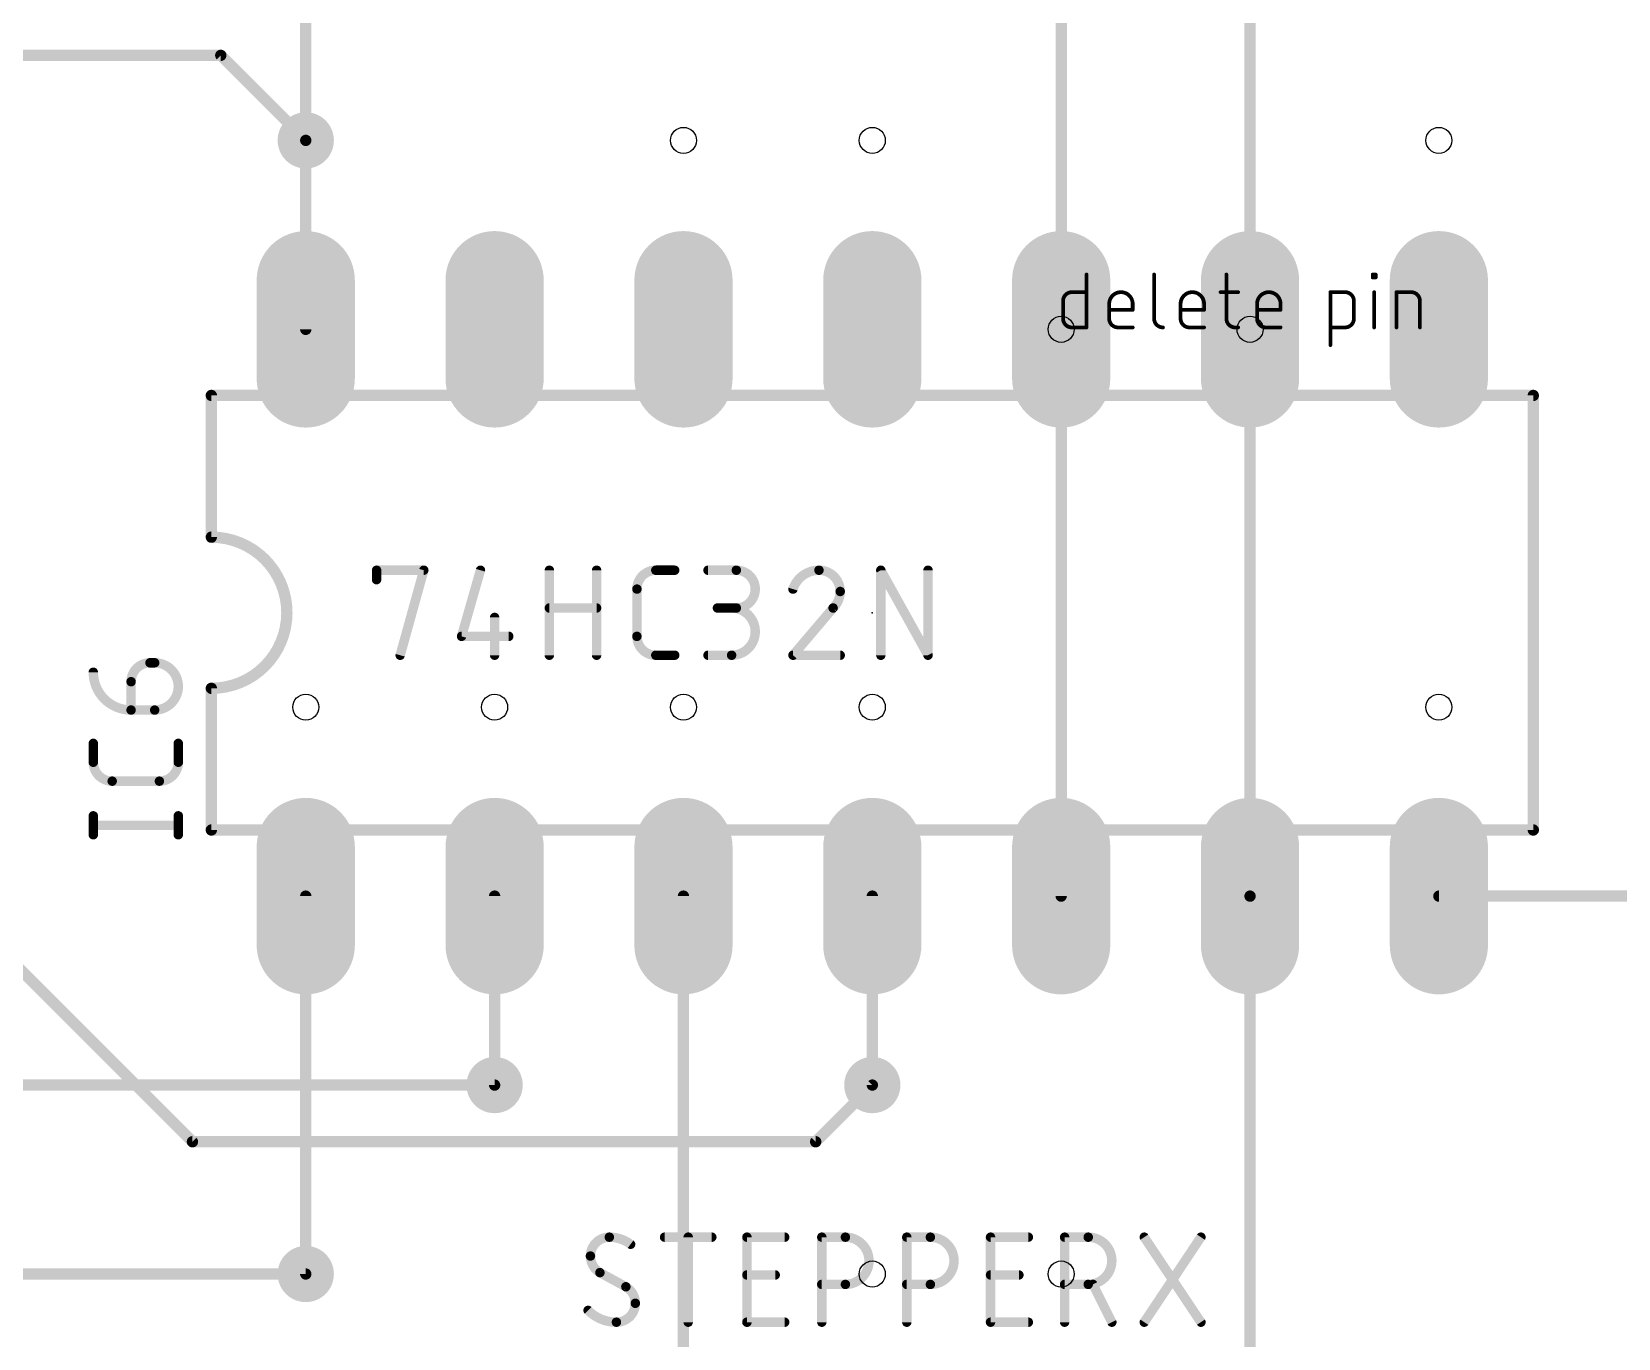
# Model space of a CAD drawing. Extents: x 0 to 254, y -39 to 254.
# Drawn here: x 47.11 to 68.45, y 9.3 to 26.86 of the extents above; entities that cross this region are included whole.
import ezdxf

# ---------------------------------------------------------------- set-up
doc = ezdxf.new("R2010")
doc.units = 0
for name, color, linetype in [('1', 12, 'CONTINUOUS'), ('16', 132, 'CONTINUOUS'), ('17', 110, 'CONTINUOUS'), ('18', 110, 'CONTINUOUS'), ('20', 31, 'CONTINUOUS'), ('21', 253, 'CONTINUOUS'), ('23', 53, 'CONTINUOUS'), ('25', 253, 'CONTINUOUS'), ('27', 253, 'CONTINUOUS')]:
    doc.layers.add(name, color=color, linetype=linetype)

# ---------------------------------------------------------------- blocks, each defined once
blk = doc.blocks.new('LONGP100')
at = {"const_width": 1}
blk.add_lwpolyline([(-0.5, 0), (0.5, 0)], dxfattribs=at)
at = {"const_width": 0.5}
for points in [[(-0.5, 0.25, 1), (-0.5, -0.25)], [(0.5, -0.25, 1), (0.5, 0.25)]]:
    blk.add_lwpolyline(points, format="xyb", dxfattribs=at)
blk = doc.blocks.new('ROUNDV')
at = {"const_width": 0.5}
blk.add_lwpolyline([(0, -0.25, 1), (0, 0.25, 1), (0, -0.25)], format="xyb", dxfattribs=at)

msp = doc.modelspace()

# ---------------------------------------------------------------- linework, layer by layer
at = {"layer": '1'}
for points, const_width in [([(50.8, 53.34), (50.8, 25.4)], 0.1524), ([(60.96, 38.1), (60.96, 15.24)], 0.1524), ([(63.5, 38.1), (63.5, 15.24)], 0.1524), ([(50.8, 22.86), (50.8, 25.4)], 0.1524), ([(61.3015, 23.5966), (61.3015, 22.8854)], 0.0508), ([(62.2103, 23.5966), (62.2103, 23.0039)], 0.0508), ([(63.1823, 23.5966), (63.1823, 23.0039)], 0.0508), ([(65.1503, 23.5571), (65.1503, 23.5966)], 0.0508), ([(65.1503, 23.5966), (65.1898, 23.5966)], 0.0508), ([(65.1898, 23.5571), (65.1503, 23.5571)], 0.0508), ([(65.1898, 23.5966), (65.1898, 23.5571)], 0.0508), ([(60.9854, 23.0039), (60.9854, 23.241)], 0.0508), ([(61.1039, 23.3595), (61.3015, 23.3595)], 0.0508), ([(63.1033, 23.3595), (63.3404, 23.3595)], 0.0508), ([(64.5809, 22.6483), (64.5809, 23.3595)], 0.0508), ([(64.5809, 23.3595), (64.7784, 23.3595)], 0.0508), ([(64.897, 23.241), (64.897, 23.0039)], 0.0508), ([(65.17, 22.8854), (65.17, 23.3595)], 0.0508), ([(65.4692, 22.8854), (65.4692, 23.3595)], 0.0508), ([(65.4692, 23.3595), (65.6667, 23.3595)], 0.0508), ([(65.7853, 23.241), (65.7853, 22.8854)], 0.0508), ([(61.6059, 23.0039), (61.6059, 23.2015)], 0.0508), ([(61.9219, 23.1225), (61.6059, 23.1225)], 0.0508), ([(61.9219, 23.2015), (61.9219, 23.1225)], 0.0508), ([(62.566, 23.0039), (62.566, 23.2015)], 0.0508), ([(62.8821, 23.1225), (62.566, 23.1225)], 0.0508), ([(62.8821, 23.2015), (62.8821, 23.1225)], 0.0508), ([(63.5947, 23.0039), (63.5947, 23.2015)], 0.0508), ([(63.9107, 23.1225), (63.5947, 23.1225)], 0.0508), ([(63.9107, 23.2015), (63.9107, 23.1225)], 0.0508), ([(61.3015, 22.8854), (61.1039, 22.8854)], 0.0508), ([(61.9219, 22.8854), (61.7244, 22.8854)], 0.0508), ([(62.8821, 22.8854), (62.6845, 22.8854)], 0.0508), ([(63.3009, 22.8854), (63.3404, 22.8854)], 0.0508), ([(63.9107, 22.8854), (63.7132, 22.8854)], 0.0508), ([(64.7784, 22.8854), (64.5809, 22.8854)], 0.0508), ([(50.8, 15.24), (50.8, 10.16)], 0.1524), ([(53.34, 15.24), (53.34, 12.7)], 0.1524), ([(55.88, 5.08), (55.88, 15.24)], 0.1524), ([(58.42, 12.7), (58.42, 15.24)], 0.1524), ([(63.5, 15.24), (63.5, 5.08)], 0.1524)]:
    msp.add_lwpolyline(points, dxfattribs=dict(at, const_width=const_width))
for points, const_width in [([(50.8381, 25.4, 1), (50.7619, 25.4)], 0.0762), ([(50.7619, 25.4, 1), (50.8381, 25.4)], 0.0762), ([(61.3142, 23.5966, 1), (61.2888, 23.5966)], 0.0254), ([(62.223, 23.5966, 1), (62.1976, 23.5966)], 0.0254), ([(63.195, 23.5966, 1), (63.1696, 23.5966)], 0.0254), ([(65.163, 23.5966, 1), (65.1376, 23.5966)], 0.0254), ([(65.1503, 23.6093, 1), (65.1503, 23.5839)], 0.0254), ([(65.1503, 23.5698, 1), (65.1503, 23.5444)], 0.0254), ([(65.1376, 23.5571, 1), (65.163, 23.5571)], 0.0254), ([(65.2025, 23.5966, 1), (65.1771, 23.5966)], 0.0254), ([(65.1771, 23.5571, 1), (65.2025, 23.5571)], 0.0254), ([(65.1898, 23.5839, 1), (65.1898, 23.6093)], 0.0254), ([(65.1898, 23.5444, 1), (65.1898, 23.5698)], 0.0254), ([(61.1039, 23.3595, 0.4142), (60.9854, 23.241)], 0.0508), ([(60.9981, 23.241, 1), (60.9727, 23.241)], 0.0254), ([(61.1039, 23.3722, 1), (61.1039, 23.3468)], 0.0254), ([(61.1039, 23.3468, 1), (61.1039, 23.3722)], 0.0254), ([(61.3015, 23.3468, 1), (61.3015, 23.3722)], 0.0254), ([(61.9219, 23.2015, 1), (61.6059, 23.2015)], 0.0508), ([(62.8821, 23.2015, 1), (62.566, 23.2015)], 0.0508), ([(63.1033, 23.3722, 1), (63.1033, 23.3468)], 0.0254), ([(63.3404, 23.3468, 1), (63.3404, 23.3722)], 0.0254), ([(63.9107, 23.2015, 1), (63.5947, 23.2015)], 0.0508), ([(64.5936, 23.3595, 1), (64.5682, 23.3595)], 0.0254), ([(64.5809, 23.3722, 1), (64.5809, 23.3468)], 0.0254), ([(64.897, 23.241, 0.4142), (64.7784, 23.3595)], 0.0508), ([(64.7784, 23.3722, 1), (64.7784, 23.3468)], 0.0254), ([(64.7784, 23.3468, 1), (64.7784, 23.3722)], 0.0254), ([(64.9097, 23.241, 1), (64.8843, 23.241)], 0.0254), ([(65.1827, 23.3595, 1), (65.1573, 23.3595)], 0.0254), ([(65.4819, 23.3595, 1), (65.4565, 23.3595)], 0.0254), ([(65.4692, 23.3722, 1), (65.4692, 23.3468)], 0.0254), ([(65.7853, 23.241, 0.4142), (65.6667, 23.3595)], 0.0508), ([(65.6667, 23.3722, 1), (65.6667, 23.3468)], 0.0254), ([(65.6667, 23.3468, 1), (65.6667, 23.3722)], 0.0254), ([(65.798, 23.241, 1), (65.7726, 23.241)], 0.0254), ([(60.9727, 23.241, 1), (60.9981, 23.241)], 0.0254), ([(61.6186, 23.2015, 1), (61.5932, 23.2015)], 0.0254), ([(61.5932, 23.2015, 1), (61.6186, 23.2015)], 0.0254), ([(61.6059, 23.1352, 1), (61.6059, 23.1098)], 0.0254), ([(61.9346, 23.2015, 1), (61.9092, 23.2015)], 0.0254), ([(61.9092, 23.2015, 1), (61.9346, 23.2015)], 0.0254), ([(61.9092, 23.1225, 1), (61.9346, 23.1225)], 0.0254), ([(61.9219, 23.1098, 1), (61.9219, 23.1352)], 0.0254), ([(62.5787, 23.2015, 1), (62.5533, 23.2015)], 0.0254), ([(62.5533, 23.2015, 1), (62.5787, 23.2015)], 0.0254), ([(62.566, 23.1352, 1), (62.566, 23.1098)], 0.0254), ([(62.8948, 23.2015, 1), (62.8694, 23.2015)], 0.0254), ([(62.8694, 23.2015, 1), (62.8948, 23.2015)], 0.0254), ([(62.8694, 23.1225, 1), (62.8948, 23.1225)], 0.0254), ([(62.8821, 23.1098, 1), (62.8821, 23.1352)], 0.0254), ([(63.6074, 23.2015, 1), (63.582, 23.2015)], 0.0254), ([(63.582, 23.2015, 1), (63.6074, 23.2015)], 0.0254), ([(63.5947, 23.1352, 1), (63.5947, 23.1098)], 0.0254), ([(63.9234, 23.2015, 1), (63.898, 23.2015)], 0.0254), ([(63.898, 23.2015, 1), (63.9234, 23.2015)], 0.0254), ([(63.898, 23.1225, 1), (63.9234, 23.1225)], 0.0254), ([(63.9107, 23.1098, 1), (63.9107, 23.1352)], 0.0254), ([(64.8843, 23.241, 1), (64.9097, 23.241)], 0.0254), ([(65.7726, 23.241, 1), (65.7979, 23.241)], 0.0254), ([(50.7619, 22.86, 1), (50.8381, 22.86)], 0.0762), ([(60.9854, 23.0039, 0.4142), (61.1039, 22.8854)], 0.0508), ([(60.9981, 23.0039, 1), (60.9727, 23.0039)], 0.0254), ([(60.9727, 23.0039, 1), (60.9981, 23.0039)], 0.0254), ([(61.1039, 22.8981, 1), (61.1039, 22.8727)], 0.0254), ([(61.1039, 22.8727, 1), (61.1039, 22.8981)], 0.0254), ([(61.2888, 22.8854, 1), (61.3142, 22.8854)], 0.0254), ([(61.3015, 22.8727, 1), (61.3015, 22.8981)], 0.0254), ([(61.6059, 23.0039, 0.4142), (61.7244, 22.8854)], 0.0508), ([(61.6186, 23.0039, 1), (61.5932, 23.0039)], 0.0254), ([(61.5932, 23.0039, 1), (61.6186, 23.0039)], 0.0254), ([(61.7244, 22.8981, 1), (61.7244, 22.8727)], 0.0254), ([(61.7244, 22.8727, 1), (61.7244, 22.8981)], 0.0254), ([(61.9219, 22.8727, 1), (61.9219, 22.8981)], 0.0254), ([(62.2103, 23.0039, 0.4142), (62.3289, 22.8854)], 0.0508), ([(62.223, 23.0039, 1), (62.1976, 23.0039)], 0.0254), ([(62.1976, 23.0039, 1), (62.223, 23.0039)], 0.0254), ([(62.3289, 22.8727, 1), (62.3289, 22.8981)], 0.0254), ([(62.566, 23.0039, 0.4142), (62.6845, 22.8854)], 0.0508), ([(62.5787, 23.0039, 1), (62.5533, 23.0039)], 0.0254), ([(62.5533, 23.0039, 1), (62.5787, 23.0039)], 0.0254), ([(62.6845, 22.8981, 1), (62.6845, 22.8727)], 0.0254), ([(62.6845, 22.8727, 1), (62.6845, 22.8981)], 0.0254), ([(62.8821, 22.8727, 1), (62.8821, 22.8981)], 0.0254), ([(63.1823, 23.0039, 0.4142), (63.3009, 22.8854)], 0.0508), ([(63.195, 23.0039, 1), (63.1696, 23.0039)], 0.0254), ([(63.1696, 23.0039, 1), (63.195, 23.0039)], 0.0254), ([(63.3009, 22.8981, 1), (63.3009, 22.8727)], 0.0254), ([(63.3009, 22.8727, 1), (63.3009, 22.8981)], 0.0254), ([(63.3404, 22.8727, 1), (63.3404, 22.8981)], 0.0254), ([(63.5947, 23.0039, 0.4142), (63.7132, 22.8854)], 0.0508), ([(63.6074, 23.0039, 1), (63.582, 23.0039)], 0.0254), ([(63.582, 23.0039, 1), (63.6074, 23.0039)], 0.0254), ([(63.7132, 22.8981, 1), (63.7132, 22.8727)], 0.0254), ([(63.7132, 22.8727, 1), (63.7132, 22.8981)], 0.0254), ([(63.9107, 22.8727, 1), (63.9107, 22.8981)], 0.0254), ([(64.5809, 22.8981, 1), (64.5809, 22.8727)], 0.0254), ([(64.7784, 22.8854, 0.4142), (64.897, 23.0039)], 0.0508), ([(64.7784, 22.8981, 1), (64.7784, 22.8727)], 0.0254), ([(64.7784, 22.8727, 1), (64.7784, 22.8981)], 0.0254), ([(64.9097, 23.0039, 1), (64.8843, 23.0039)], 0.0254), ([(64.8843, 23.0039, 1), (64.9097, 23.0039)], 0.0254), ([(65.1573, 22.8854, 1), (65.1827, 22.8854)], 0.0254), ([(65.4565, 22.8854, 1), (65.4819, 22.8854)], 0.0254), ([(65.7726, 22.8854, 1), (65.798, 22.8854)], 0.0254), ([(64.5682, 22.6483, 1), (64.5936, 22.6483)], 0.0254), ([(50.8381, 15.24, 1), (50.7619, 15.24)], 0.0762), ([(53.3781, 15.24, 1), (53.3019, 15.24)], 0.0762), ([(55.9181, 15.24, 1), (55.8419, 15.24)], 0.0762), ([(58.4581, 15.24, 1), (58.3819, 15.24)], 0.0762), ([(60.9219, 15.24, 1), (60.9981, 15.24)], 0.0762), ([(63.5381, 15.24, 1), (63.4619, 15.24)], 0.0762), ([(63.4619, 15.24, 1), (63.5381, 15.24)], 0.0762), ([(53.3019, 12.7, 1), (53.3781, 12.7)], 0.0762), ([(58.3819, 12.7, 1), (58.4581, 12.7)], 0.0762), ([(50.7619, 10.16, 1), (50.8381, 10.16)], 0.0762)]:
    msp.add_lwpolyline(points, format="xyb", dxfattribs=dict(at, const_width=const_width))
at = {"layer": '16', "const_width": 0.1524}
for points in [[(49.657, 26.543), (19.177, 26.543)], [(50.8, 25.4), (49.657, 26.543)], [(49.276, 11.938), (35.179, 26.035)], [(73.66, 15.24), (66.04, 15.24)], [(53.34, 12.7), (45.72, 12.7)], [(57.658, 11.938), (58.42, 12.7)], [(57.658, 11.938), (49.276, 11.938)], [(50.8, 10.16), (30.48, 10.16)]]:
    msp.add_lwpolyline(points, dxfattribs=at)
at = {"layer": '16', "const_width": 0.0762}
for points in [[(49.6839, 26.5699, 1), (49.6301, 26.5161)], [(49.657, 26.5049, 1), (49.657, 26.5811)], [(50.7731, 25.3731, 1), (50.8269, 25.4269)], [(66.04, 15.2781, 1), (66.04, 15.2019)], [(53.34, 12.6619, 1), (53.34, 12.7381)], [(58.4469, 12.6731, 1), (58.3931, 12.7269)], [(49.276, 11.9761, 1), (49.276, 11.8999)], [(49.2491, 11.9111, 1), (49.3029, 11.9649)], [(57.6311, 11.9649, 1), (57.6849, 11.9111)], [(57.658, 11.8999, 1), (57.658, 11.9761)], [(50.8, 10.1219, 1), (50.8, 10.1981)]]:
    msp.add_lwpolyline(points, format="xyb", dxfattribs=at)
at = {"layer": '20'}
for centre in [(55.88, 25.4), (58.42, 25.4), (66.04, 25.4), (60.96, 22.86), (63.5, 22.86), (50.8, 17.78), (53.34, 17.78), (55.88, 17.78), (58.42, 17.78), (66.04, 17.78), (58.42, 10.16), (60.96, 10.16)]:
    msp.add_circle(centre, 0.175, dxfattribs=at)
at = {"layer": '21', "const_width": 0.1524}
for points in [[(67.31, 21.971), (49.53, 21.971)], [(49.53, 21.971), (49.53, 20.066)], [(67.31, 21.971), (67.31, 16.129)], [(49.53, 16.129), (49.53, 18.034)], [(49.53, 16.129), (67.31, 16.129)]]:
    msp.add_lwpolyline(points, dxfattribs=at)
at = {"layer": '21'}
for points, const_width in [([(49.53, 22.0091, 1), (49.53, 21.9329)], 0.0762), ([(49.5681, 21.971, 1), (49.4919, 21.971)], 0.0762), ([(67.3481, 21.971, 1), (67.2719, 21.971)], 0.0762), ([(67.31, 21.9329, 1), (67.31, 22.0091)], 0.0762), ([(49.53, 18.034, 1), (49.53, 20.066)], 0.1524), ([(49.53, 20.1041, 1), (49.53, 20.0279)], 0.0762), ([(49.4919, 20.066, 1), (49.5681, 20.066)], 0.0762), ([(49.5681, 18.034, 1), (49.4919, 18.034)], 0.0762), ([(49.53, 18.0721, 1), (49.53, 17.9959)], 0.0762), ([(49.53, 16.1671, 1), (49.53, 16.0909)], 0.0762), ([(49.4919, 16.129, 1), (49.5681, 16.129)], 0.0762), ([(67.2719, 16.129, 1), (67.3481, 16.129)], 0.0762), ([(67.31, 16.0909, 1), (67.31, 16.1671)], 0.0762)]:
    msp.add_lwpolyline(points, format="xyb", dxfattribs=dict(at, const_width=const_width))
at = {"layer": '23'}
msp.add_point((58.42, 19.05), dxfattribs=at)
at = {"layer": '25'}
for points, const_width in [([(48.7045, 18.3769, 0.4142), (48.4505, 18.1229)], 0.127), ([(48.7045, 18.4086, 1), (48.7045, 18.3451)], 0.0635), ([(48.7045, 18.3451, 1), (48.7045, 18.4086)], 0.0635), ([(48.768, 17.7419, 1), (48.768, 18.3769)], 0.127), ([(48.768, 18.4086, 1), (48.768, 18.3451)], 0.0635), ([(48.768, 18.3451, 1), (48.768, 18.4086)], 0.0635), ([(47.9425, 18.2499, 0.4142), (48.4505, 17.7419)], 0.127), ([(47.9743, 18.2499, 1), (47.9108, 18.2499)], 0.0635), ([(48.4823, 18.1229, 1), (48.4188, 18.1229)], 0.0635), ([(48.4188, 18.1229, 1), (48.4823, 18.1229)], 0.0635), ([(48.4505, 17.7736, 1), (48.4505, 17.7101)], 0.0635), ([(48.4188, 17.7419, 1), (48.4823, 17.7419)], 0.0635), ([(48.4505, 17.7101, 1), (48.4505, 17.7736)], 0.0635), ([(48.768, 17.7736, 1), (48.768, 17.7101)], 0.0635), ([(48.768, 17.7101, 1), (48.768, 17.7736)], 0.0635), ([(47.9743, 17.2937, 1), (47.9108, 17.2937)], 0.0635), ([(49.1173, 17.2937, 1), (49.0538, 17.2937)], 0.0635), ([(47.9425, 17.0397, 0.4142), (48.1965, 16.7857)], 0.127), ([(47.9743, 17.0397, 1), (47.9108, 17.0397)], 0.0635), ([(47.9108, 17.0397, 1), (47.9743, 17.0397)], 0.0635), ([(48.8315, 16.7857, 0.4142), (49.0855, 17.0397)], 0.127), ([(49.1173, 17.0397, 1), (49.0538, 17.0397)], 0.0635), ([(49.0538, 17.0397, 1), (49.1173, 17.0397)], 0.0635), ([(48.1965, 16.8174, 1), (48.1965, 16.7539)], 0.0635), ([(48.1965, 16.7539, 1), (48.1965, 16.8174)], 0.0635), ([(48.8315, 16.8174, 1), (48.8315, 16.7539)], 0.0635), ([(48.8315, 16.7539, 1), (48.8315, 16.8174)], 0.0635), ([(47.9743, 16.3195, 1), (47.9108, 16.3195)], 0.0635), ([(47.9425, 16.2242, 1), (47.9425, 16.1608)], 0.0635), ([(49.1173, 16.3195, 1), (49.0538, 16.3195)], 0.0635), ([(49.0855, 16.1608, 1), (49.0855, 16.2242)], 0.0635), ([(47.9108, 16.0655, 1), (47.9743, 16.0655)], 0.0635), ([(49.0538, 16.0655, 1), (49.1173, 16.0655)], 0.0635), ([(54.8831, 10.6553, 0.4142), (54.629, 10.4013)], 0.127), ([(54.883, 10.6871, 1), (54.8831, 10.6235)], 0.0635), ([(55.1688, 10.5601, 0.1623), (54.8831, 10.6553)], 0.127), ([(54.8831, 10.6235, 1), (54.8831, 10.6871)], 0.0635), ([(55.626, 10.6871, 1), (55.626, 10.6235)], 0.0635), ([(55.9753, 10.6553, 1), (55.9117, 10.6553)], 0.0635), ([(56.261, 10.6235, 1), (56.261, 10.6871)], 0.0635), ([(56.7334, 10.6871, 1), (56.7334, 10.6235)], 0.0635), ([(56.7652, 10.6553, 1), (56.7017, 10.6553)], 0.0635), ([(57.2414, 10.6235, 1), (57.2414, 10.6871)], 0.0635), ([(57.7405, 10.6871, 1), (57.7405, 10.6235)], 0.0635), ([(57.7723, 10.6553, 1), (57.7088, 10.6553)], 0.0635), ([(58.058, 10.6871, 1), (58.058, 10.6235)], 0.0635), ([(58.058, 10.0203, 1), (58.058, 10.6553)], 0.127), ([(58.058, 10.6235, 1), (58.058, 10.6871)], 0.0635), ([(58.8835, 10.6871, 1), (58.8835, 10.6235)], 0.0635), ([(58.9153, 10.6553, 1), (58.8518, 10.6553)], 0.0635), ([(59.201, 10.6871, 1), (59.201, 10.6235)], 0.0635), ([(59.201, 10.0203, 1), (59.201, 10.6553)], 0.127), ([(59.201, 10.6235, 1), (59.201, 10.6871)], 0.0635), ([(60.01, 10.6871, 1), (60.01, 10.6235)], 0.0635), ([(60.0418, 10.6553, 1), (59.9783, 10.6553)], 0.0635), ([(60.518, 10.6235, 1), (60.518, 10.6871)], 0.0635), ([(61.0064, 10.6871, 1), (61.0064, 10.6235)], 0.0635), ([(61.0381, 10.6553, 1), (60.9746, 10.6553)], 0.0635), ([(61.3239, 10.6871, 1), (61.3239, 10.6235)], 0.0635), ([(61.3239, 10.0203, 1), (61.3239, 10.6553)], 0.127), ([(61.3239, 10.6235, 1), (61.3239, 10.6871)], 0.0635), ([(62.104, 10.6729, 1), (62.0512, 10.6377)], 0.0635), ([(62.866, 10.6377, 1), (62.8132, 10.6729)], 0.0635), ([(54.629, 10.4013, 0.2656), (54.7561, 10.1791)], 0.127), ([(54.6608, 10.4013, 1), (54.5973, 10.4013)], 0.0635), ([(55.1497, 10.5347, 1), (55.1879, 10.5854)], 0.0635), ([(54.5973, 10.4013, 1), (54.6608, 10.4013)], 0.0635), ([(54.7713, 10.2069, 1), (54.7408, 10.1512)], 0.0635), ([(54.7399, 10.1517, 1), (54.7722, 10.2064)], 0.0635), ([(55.2323, 9.7663, 0.2656), (55.1053, 9.9886)], 0.127), ([(55.1214, 10.0159, 1), (55.0892, 9.9612)], 0.0635), ([(55.0901, 9.9607, 1), (55.1205, 10.0164)], 0.0635), ([(56.7334, 10.1791, 1), (56.7334, 10.1156)], 0.0635), ([(57.1144, 10.1156, 1), (57.1144, 10.1791)], 0.0635), ([(57.7405, 10.0521, 1), (57.7405, 9.9886)], 0.0635), ([(58.058, 10.0521, 1), (58.058, 9.9886)], 0.0635), ([(58.058, 9.9886, 1), (58.058, 10.0521)], 0.0635), ([(58.8835, 10.0521, 1), (58.8835, 9.9886)], 0.0635), ([(59.201, 10.0521, 1), (59.201, 9.9886)], 0.0635), ([(59.201, 9.9886, 1), (59.201, 10.0521)], 0.0635), ([(60.01, 10.1791, 1), (60.01, 10.1156)], 0.0635), ([(60.391, 10.1156, 1), (60.391, 10.1791)], 0.0635), ([(61.0064, 10.0521, 1), (61.0064, 9.9886)], 0.0635), ([(61.3239, 10.0521, 1), (61.3239, 9.9886)], 0.0635), ([(61.3239, 9.9886, 1), (61.3239, 10.0521)], 0.0635), ([(61.4158, 10.0345, 1), (61.359, 10.0061)], 0.0635), ([(54.9783, 9.5123, 0.4142), (55.2323, 9.7663)], 0.127), ([(55.2641, 9.7663, 1), (55.2005, 9.7663)], 0.0635), ([(54.5973, 9.6711, 0.2), (54.9783, 9.5123)], 0.127), ([(54.6198, 9.6934, 1), (54.5748, 9.6487)], 0.0635), ([(55.2005, 9.7663, 1), (55.2641, 9.7663)], 0.0635), ([(54.9783, 9.5441, 1), (54.9783, 9.4805)], 0.0635), ([(54.9783, 9.4805, 1), (54.9783, 9.5441)], 0.0635), ([(55.9117, 9.5123, 1), (55.9753, 9.5123)], 0.0635), ([(56.7334, 9.5441, 1), (56.7334, 9.4805)], 0.0635), ([(56.7017, 9.5123, 1), (56.7652, 9.5123)], 0.0635), ([(57.2414, 9.4805, 1), (57.2414, 9.5441)], 0.0635), ([(57.7088, 9.5123, 1), (57.7723, 9.5123)], 0.0635), ([(58.8518, 9.5123, 1), (58.9153, 9.5123)], 0.0635), ([(60.01, 9.5441, 1), (60.01, 9.4805)], 0.0635), ([(59.9783, 9.5123, 1), (60.0418, 9.5123)], 0.0635), ([(60.518, 9.4805, 1), (60.518, 9.5441)], 0.0635), ([(60.9746, 9.5123, 1), (61.0381, 9.5123)], 0.0635), ([(61.613, 9.4981, 1), (61.6698, 9.5265)], 0.0635), ([(62.0512, 9.5299, 1), (62.104, 9.4947)], 0.0635), ([(62.8132, 9.4947, 1), (62.866, 9.5299)], 0.0635)]:
    msp.add_lwpolyline(points, format="xyb", dxfattribs=dict(at, const_width=const_width))
at = {"layer": '25', "const_width": 0.127}
for points in [[(48.7045, 18.3769), (48.768, 18.3769)], [(48.4505, 17.7419), (48.4505, 18.1229)], [(48.768, 17.7419), (48.4505, 17.7419)], [(47.9425, 17.0397), (47.9425, 17.2937)], [(49.0855, 17.2937), (49.0855, 17.0397)], [(48.8315, 16.7857), (48.1965, 16.7857)], [(47.9425, 16.0655), (47.9425, 16.3195)], [(47.9425, 16.1925), (49.0855, 16.1925)], [(49.0855, 16.0655), (49.0855, 16.3195)], [(55.626, 10.6553), (56.261, 10.6553)], [(55.9435, 9.5123), (55.9435, 10.6553)], [(56.7334, 9.5123), (56.7334, 10.6553)], [(56.7334, 10.6553), (57.2414, 10.6553)], [(57.7405, 9.5123), (57.7405, 10.6553)], [(57.7405, 10.6553), (58.058, 10.6553)], [(58.8835, 9.5123), (58.8835, 10.6553)], [(58.8835, 10.6553), (59.201, 10.6553)], [(60.01, 9.5123), (60.01, 10.6553)], [(60.01, 10.6553), (60.518, 10.6553)], [(61.0064, 9.5123), (61.0064, 10.6553)], [(61.0064, 10.6553), (61.3239, 10.6553)], [(62.0776, 9.5123), (62.8396, 10.6553)], [(62.0776, 10.6553), (62.8396, 9.5123)], [(55.1053, 9.9886), (54.7561, 10.1791)], [(56.7334, 10.1473), (57.1144, 10.1473)], [(58.058, 10.0203), (57.7405, 10.0203)], [(59.201, 10.0203), (58.8835, 10.0203)], [(60.01, 10.1473), (60.391, 10.1473)], [(61.3239, 10.0203), (61.0064, 10.0203)], [(61.6414, 9.5123), (61.3874, 10.0203)], [(57.2414, 9.5123), (56.7334, 9.5123)], [(60.518, 9.5123), (60.01, 9.5123)]]:
    msp.add_lwpolyline(points, dxfattribs=at)
at = {"layer": '27', "const_width": 0.127}
for points in [[(51.7525, 19.4945), (51.7525, 19.6215)], [(51.7525, 19.6215), (52.3875, 19.6215)], [(52.3875, 19.6215), (52.07, 18.4785)], [(53.1495, 19.6215), (52.8955, 18.7325)], [(54.0766, 18.4785), (54.0766, 19.6215)], [(54.7116, 19.6215), (54.7116, 18.4785)], [(55.508, 19.6215), (55.762, 19.6215)], [(56.2102, 19.6215), (56.5912, 19.6215)], [(58.5343, 18.4785), (58.5343, 19.6215)], [(58.5343, 19.6215), (59.1693, 18.4785)], [(59.1693, 18.4785), (59.1693, 19.6215)], [(55.254, 18.7325), (55.254, 19.3675)], [(53.34, 18.9865), (53.34, 18.4785)], [(54.0766, 19.1135), (54.7116, 19.1135)], [(56.5912, 19.1135), (56.3372, 19.1135)], [(57.8929, 19.1135), (57.3532, 18.4785)], [(52.8955, 18.7325), (53.5305, 18.7325)], [(55.762, 18.4785), (55.508, 18.4785)], [(56.2102, 18.4785), (56.5277, 18.4785)], [(57.3532, 18.4785), (57.9882, 18.4785)]]:
    msp.add_lwpolyline(points, dxfattribs=at)
at = {"layer": '27'}
for points, const_width in [([(51.7843, 19.6215, 1), (51.7208, 19.6215)], 0.0635), ([(51.7525, 19.6532, 1), (51.7525, 19.5898)], 0.0635), ([(52.4181, 19.613, 1), (52.3569, 19.63)], 0.0635), ([(52.3875, 19.5898, 1), (52.3875, 19.6532)], 0.0635), ([(53.18, 19.6128, 1), (53.119, 19.6302)], 0.0635), ([(54.1084, 19.6215, 1), (54.0448, 19.6215)], 0.0635), ([(54.7434, 19.6215, 1), (54.6799, 19.6215)], 0.0635), ([(55.508, 19.6215, 0.4142), (55.254, 19.3675)], 0.127), ([(55.508, 19.6532, 1), (55.508, 19.5898)], 0.0635), ([(55.508, 19.5898, 1), (55.508, 19.6532)], 0.0635), ([(55.762, 19.5898, 1), (55.762, 19.6532)], 0.0635), ([(56.2102, 19.6532, 1), (56.2102, 19.5898)], 0.0635), ([(56.5912, 19.1135, 1), (56.5912, 19.6215)], 0.127), ([(56.5912, 19.6532, 1), (56.5912, 19.5898)], 0.0635), ([(56.5912, 19.5898, 1), (56.5912, 19.6532)], 0.0635), ([(57.7024, 19.6215, 0.3252), (57.3532, 19.3675)], 0.127), ([(57.9882, 19.3358, 0.4142), (57.7024, 19.6215)], 0.127), ([(57.7024, 19.6532, 1), (57.7024, 19.5898)], 0.0635), ([(57.7024, 19.5898, 1), (57.7024, 19.6532)], 0.0635), ([(58.566, 19.6215, 1), (58.5025, 19.6215)], 0.0635), ([(58.5621, 19.6369, 1), (58.5065, 19.6061)], 0.0635), ([(59.201, 19.6215, 1), (59.1375, 19.6215)], 0.0635), ([(51.7208, 19.4945, 1), (51.7843, 19.4945)], 0.0635), ([(55.2857, 19.3675, 1), (55.2222, 19.3675)], 0.0635), ([(55.2222, 19.3675, 1), (55.2857, 19.3675)], 0.0635), ([(57.323, 19.3773, 1), (57.3834, 19.3577)], 0.0635), ([(57.8929, 19.1135, 0.2053), (57.9882, 19.3358)], 0.127), ([(58.0199, 19.3358, 1), (57.9564, 19.3357)], 0.0635), ([(57.9564, 19.3358, 1), (58.0199, 19.3358)], 0.0635), ([(53.3718, 18.9865, 1), (53.3083, 18.9865)], 0.0635), ([(54.0766, 19.1453, 1), (54.0766, 19.0818)], 0.0635), ([(54.7116, 19.0818, 1), (54.7116, 19.1453)], 0.0635), ([(56.3372, 19.1453, 1), (56.3372, 19.0818)], 0.0635), ([(56.5277, 18.4785, 1), (56.5277, 19.1135)], 0.127), ([(56.5277, 19.1453, 1), (56.5277, 19.0818)], 0.0635), ([(56.5912, 19.1453, 1), (56.5912, 19.0818)], 0.0635), ([(56.5912, 19.0818, 1), (56.5912, 19.1453)], 0.0635), ([(57.8711, 19.1365, 1), (57.9148, 19.0905)], 0.0635), ([(57.9171, 19.0929, 1), (57.8688, 19.1341)], 0.0635), ([(52.8955, 18.7643, 1), (52.8955, 18.7008)], 0.0635), ([(53.5305, 18.7008, 1), (53.5305, 18.7643)], 0.0635), ([(55.2857, 18.7325, 1), (55.2222, 18.7325)], 0.0635), ([(55.254, 18.7325, 0.4142), (55.508, 18.4785)], 0.127), ([(52.865, 18.7412, 1), (52.926, 18.7238)], 0.0635), ([(55.2222, 18.7325, 1), (55.2857, 18.7325)], 0.0635), ([(52.0394, 18.487, 1), (52.1006, 18.47)], 0.0635), ([(53.3083, 18.4785, 1), (53.3718, 18.4785)], 0.0635), ([(54.0448, 18.4785, 1), (54.1084, 18.4785)], 0.0635), ([(54.6799, 18.4785, 1), (54.7434, 18.4785)], 0.0635), ([(55.508, 18.5102, 1), (55.508, 18.4468)], 0.0635), ([(55.508, 18.4468, 1), (55.508, 18.5102)], 0.0635), ([(55.762, 18.4468, 1), (55.762, 18.5102)], 0.0635), ([(56.2102, 18.5102, 1), (56.2102, 18.4468)], 0.0635), ([(56.5277, 18.5102, 1), (56.5277, 18.4468)], 0.0635), ([(56.5277, 18.4468, 1), (56.5277, 18.5102)], 0.0635), ([(57.3532, 18.5102, 1), (57.3532, 18.4468)], 0.0635), ([(57.329, 18.4991, 1), (57.3774, 18.4579)], 0.0635), ([(57.9882, 18.4468, 1), (57.9882, 18.5102)], 0.0635), ([(58.5025, 18.4785, 1), (58.566, 18.4785)], 0.0635), ([(59.1375, 18.4785, 1), (59.201, 18.4785)], 0.0635), ([(59.1415, 18.4631, 1), (59.1971, 18.4939)], 0.0635)]:
    msp.add_lwpolyline(points, format="xyb", dxfattribs=dict(at, const_width=const_width))

# ---------------------------------------------------------------- block references
at = {"layer": '17', "xscale": 1.3208, "yscale": 1.3208, "rotation": 90}
for p in [(50.8, 22.86), (50.8, 22.86), (53.34, 22.86), (53.34, 22.86), (55.88, 22.86), (55.88, 22.86), (58.42, 22.86), (58.42, 22.86), (60.96, 22.86), (60.96, 22.86), (63.5, 22.86), (63.5, 22.86), (66.04, 22.86), (66.04, 22.86), (50.8, 15.24), (50.8, 15.24), (53.34, 15.24), (53.34, 15.24), (55.88, 15.24), (55.88, 15.24), (58.42, 15.24), (58.42, 15.24), (60.96, 15.24), (60.96, 15.24), (63.5, 15.24), (63.5, 15.24), (66.04, 15.24), (66.04, 15.24)]:
    msp.add_blockref('LONGP100', p, dxfattribs=at)
at = {"layer": '18', "xscale": 0.7564, "yscale": 0.7564}
for p in [(50.8, 25.4), (50.8, 25.4), (50.8, 25.4), (50.8, 25.4), (53.34, 12.7), (53.34, 12.7), (58.42, 12.7), (58.42, 12.7), (50.8, 10.16), (50.8, 10.16)]:
    msp.add_blockref('ROUNDV', p, dxfattribs=at)

doc.saveas('drawing.dxf')
